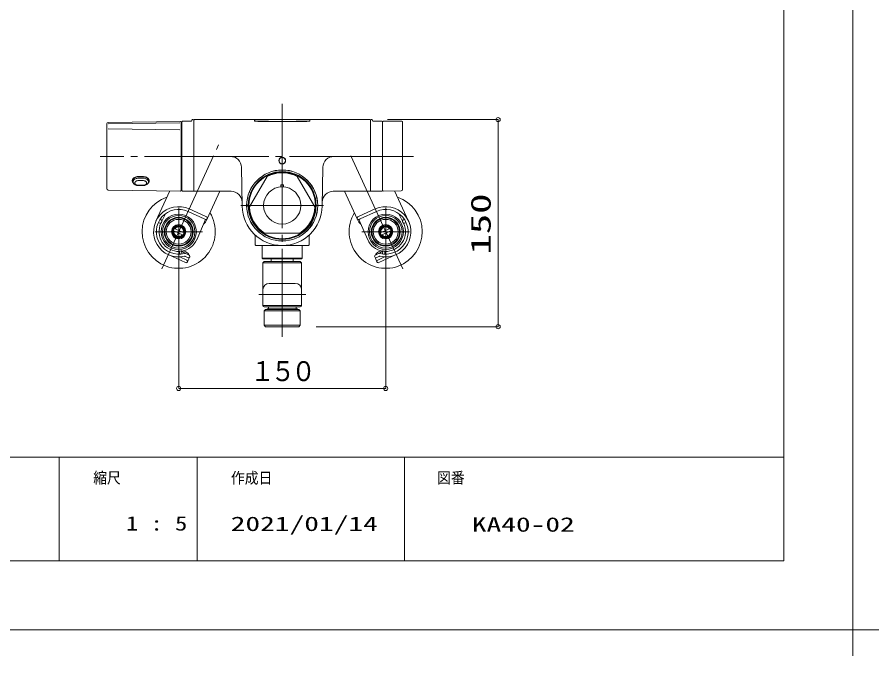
# Model space of a CAD drawing. Units: millimetres on the paper. Extents: x -305 to 305, y -152 to 152.
# Drawn here: x -2.1 to 122.7, y -152.2 to -59.7 of the extents above; entities that cross this region are included whole.
import ezdxf
from ezdxf.enums import TextEntityAlignment as Align

# ---------------------------------------------------------------- set-up
doc = ezdxf.new("R2010")
doc.units = ezdxf.units.MM
doc.linetypes.add('LONG_CHAIN', pattern=[21, 18, -1, 1, -1])
for name, color, linetype, lineweight in [('0-0_0', 7, 'Continuous', 9), ('0-1_VIEW0001', 7, 'Continuous', 9), ('0-2_1図面枠', 7, 'Continuous', 9), ('0-3_図面枠', 3, 'Continuous', 9), ('0-4_DEFPOINTS', 7, 'Continuous', 9)]:
    doc.layers.add(name, color=color, linetype=linetype, lineweight=lineweight)
doc.styles.add('ＭＳ ゴシック', font='')
doc.styles.get('ＭＳ ゴシック').set_extended_font_data('MS Gothic')

# ---------------------------------------------------------------- blocks, each defined once
blk = doc.blocks.new('_ORIGIN')
at = {"layer": '0-0_0'}
blk.add_line((0, 0), (-1, 0), dxfattribs=at)
blk.add_circle((0, 0), 0.5, dxfattribs=at)
blk = doc.blocks.new('グループ-6')
at = {"layer": '0-2_1図面枠'}
for p, q in [((4200, -2895), (4200, -3045)), ((4275, -2970), (4125, -2970))]:
    blk.add_line(p, q, dxfattribs=at)

msp = doc.modelspace()

# ---------------------------------------------------------------- linework, layer by layer
at = {"layer": '0-0_0'}
for p, q in [((3.983, -123.498), (3.983, -138.498)), ((23.983, -123.498), (23.983, -138.498)), ((53.983, -123.498), (53.983, -138.498))]:
    msp.add_line(p, q, dxfattribs=at)
at = {"layer": '0-1_VIEW0001', "linetype": 'LONG_CHAIN'}
for p, q in [((36.285, -72.283), (36.285, -106.059)), ((18.826, -96.185), (27.06, -78.222)), ((53.743, -96.185), (46.01, -79.313)), ((55.334, -79.913), (9.885, -79.913)), ((21.285, -87.361), (21.285, -94.281)), ((30.285, -87.013), (42.285, -87.013)), ((51.285, -87.361), (51.285, -94.281)), ((17.825, -90.821), (24.745, -90.821)), ((54.745, -90.821), (47.825, -90.821)), ((39.685, -99.913), (32.885, -99.913))]:
    msp.add_line(p, q, dxfattribs=at)
at = {"layer": '0-1_VIEW0001'}
for p, q in [((11.082, -74.988), (21.543, -74.842)), ((21.745, -84.834), (21.745, -74.907)), ((23.087, -74.807), (21.845, -74.807)), ((23.187, -74.657), (23.187, -74.707)), ((23.385, -74.557), (23.287, -74.557)), ((23.485, -84.861), (23.485, -74.657)), ((23.485, -84.853), (23.485, -74.667)), ((23.585, -74.567), (32.265, -74.567)), ((32.285, -74.762), (32.285, -74.587)), ((32.305, -74.762), (32.305, -74.596)), ((40.245, -74.576), (32.325, -74.576)), ((40.265, -74.762), (40.265, -74.596)), ((40.285, -74.762), (40.285, -74.587)), ((40.305, -74.567), (48.985, -74.567)), ((49.085, -84.861), (49.085, -74.657)), ((49.085, -74.667), (49.085, -84.853)), ((49.185, -74.557), (49.282, -74.557)), ((49.382, -74.657), (49.382, -74.707)), ((49.482, -74.807), (50.725, -74.807)), ((50.825, -84.834), (50.825, -74.907)), ((53.625, -74.807), (50.925, -74.807)), ((51.525, -74.567), (67.571, -74.567)), ((53.725, -84.685), (53.725, -74.907)), ((10.885, -84.575), (10.885, -75.188)), ((21.445, -75.061), (11.085, -75.206)), ((11.085, -75.909), (21.445, -76.053)), ((21.645, -74.942), (21.645, -84.821)), ((21.745, -75.413), (21.645, -75.414)), ((50.825, -75.004), (50.825, -84.821)), ((67.571, -75.167), (67.571, -103.973)), ((30.485, -87.114), (30.387, -81.485)), ((42.084, -87.114), (42.182, -81.485)), ((14.676, -83.291), (14.676, -83.571)), ((15.364, -82.822), (16.204, -82.831)), ((15.366, -83.068), (16.206, -83.068)), ((16.206, -83.417), (15.366, -83.417)), ((16.896, -83.314), (16.896, -83.571)), ((34.092, -82.81), (31.549, -87.215)), ((38.477, -82.81), (41.02, -87.215)), ((21.543, -84.921), (11.082, -84.775)), ((15.366, -84.062), (16.206, -84.062)), ((15.366, -84.12), (16.206, -84.12)), ((17.976, -89.305), (20.002, -84.884)), ((21.745, -84.413), (21.645, -84.411)), ((36.088, -84.001), (36.483, -84.001)), ((36.088, -84.32), (36.088, -84.001)), ((36.483, -84.32), (36.483, -84.001)), ((53.527, -84.885), (50.926, -84.921)), ((54.594, -89.305), (52.567, -84.884)), ((23.383, -84.961), (21.843, -84.934)), ((28.875, -84.953), (23.585, -84.953)), ((25.418, -88.932), (27.242, -84.953)), ((48.985, -84.953), (43.694, -84.953)), ((47.151, -88.932), (45.328, -84.953)), ((49.186, -84.961), (50.726, -84.934)), ((19.379, -88.201), (18.714, -89.591)), ((22.635, -87.876), (24.971, -88.947)), ((25.137, -88.583), (22.801, -87.512)), ((25.319, -88.667), (25.137, -88.583)), ((47.25, -88.667), (47.432, -88.583)), ((47.432, -88.583), (49.768, -87.512)), ((49.935, -87.876), (47.598, -88.947)), ((53.19, -88.201), (53.855, -89.591)), ((18.539, -89.563), (18.339, -89.471)), ((18.748, -89.109), (18.583, -89.033)), ((18.804, -89.465), (18.846, -89.374)), ((25.177, -89.04), (23.895, -91.966)), ((24.971, -88.947), (25.153, -89.03)), ((25.234, -89.332), (25.418, -88.932)), ((47.335, -89.332), (47.151, -88.932)), ((47.392, -89.04), (48.674, -91.966)), ((47.598, -88.947), (47.416, -89.03)), ((53.765, -89.465), (53.723, -89.374)), ((53.822, -89.109), (53.986, -89.033)), ((54.03, -89.563), (54.23, -89.471)), ((20.501, -90.66), (21.918, -91.31)), ((20.651, -90.333), (22.068, -90.983)), ((21.972, -90.24), (21.992, -90.233)), ((38.828, -91.013), (33.741, -91.013)), ((51.918, -90.333), (50.501, -90.983)), ((50.597, -90.24), (50.578, -90.233)), ((52.068, -90.66), (50.651, -91.31)), ((21.751, -91.591), (21.767, -91.605)), ((32.385, -92.713), (32.385, -91.564)), ((40.185, -92.713), (40.185, -91.564)), ((50.818, -91.591), (50.802, -91.605)), ((21.733, -93.988), (21.7, -93.633)), ((21.727, -93.612), (22.193, -93.919)), ((22.338, -93.725), (22.015, -93.576)), ((32.485, -92.813), (40.085, -92.813)), ((39.185, -94.653), (39.185, -92.813)), ((50.231, -93.725), (50.554, -93.576)), ((50.842, -93.612), (50.376, -93.919)), ((50.836, -93.988), (50.869, -93.633)), ((19.766, -94.129), (22.284, -95.284)), ((21.285, -94.281), (21.285, -113.521)), ((21.401, -93.661), (21.434, -94.016)), ((22.451, -94.92), (21.443, -94.458)), ((22.784, -94.193), (22.219, -93.934)), ((22.234, -94.381), (22.617, -94.556)), ((22.549, -95.185), (22.732, -94.785)), ((33.385, -94.653), (39.185, -94.653)), ((33.485, -94.753), (39.085, -94.753)), ((34.695, -95.113), (34.695, -94.753)), ((37.875, -95.113), (37.875, -94.753)), ((39.185, -94.652), (39.085, -94.753)), ((49.785, -94.193), (50.35, -93.934)), ((50.02, -95.185), (49.837, -94.785)), ((50.335, -94.381), (49.952, -94.556)), ((50.119, -94.92), (51.126, -94.458)), ((52.803, -94.129), (50.285, -95.284)), ((51.168, -93.661), (51.135, -94.016)), ((51.285, -94.281), (51.285, -113.521)), ((33.685, -95.113), (33.485, -95.313)), ((33.485, -95.313), (39.085, -95.313)), ((33.485, -99.215), (33.485, -95.313)), ((38.885, -95.113), (33.685, -95.113)), ((39.085, -95.313), (38.885, -95.113)), ((39.085, -99.215), (39.085, -95.313)), ((34.385, -98.315), (38.185, -98.315)), ((33.485, -99.215), (33.485, -101.512)), ((39.085, -99.215), (39.085, -101.512)), ((39.105, -101.512), (33.465, -101.512)), ((38.905, -101.712), (33.665, -101.712)), ((33.685, -102.273), (33.885, -102.073)), ((33.685, -102.273), (38.885, -102.273)), ((33.685, -102.273), (33.685, -104.373)), ((33.885, -102.073), (38.685, -102.073)), ((34.085, -102.073), (34.085, -101.973)), ((38.485, -101.973), (34.085, -101.973)), ((34.247, -102.073), (34.247, -101.973)), ((34.285, -101.712), (34.285, -101.973)), ((38.285, -101.712), (38.285, -101.973)), ((38.322, -102.073), (38.322, -101.973)), ((38.485, -102.073), (38.485, -101.973)), ((38.885, -102.273), (38.685, -102.073)), ((38.885, -102.273), (38.885, -104.373)), ((33.685, -104.373), (38.885, -104.373)), ((33.685, -104.373), (33.885, -104.573)), ((33.885, -104.573), (38.685, -104.573)), ((38.885, -104.373), (38.685, -104.573)), ((41.225, -104.573), (67.571, -104.573)), ((21.885, -113.521), (50.685, -113.521))]:
    msp.add_line(p, q, dxfattribs=at)
for points in [[(40.285, -74.762), (40.272, -74.783), (40.259, -74.788), (40.222, -74.796), (40.164, -74.803), (40.127, -74.806), (40.085, -74.809), (40.037, -74.813), (39.984, -74.816), (39.862, -74.822), (39.719, -74.828), (39.376, -74.839), (38.963, -74.849), (38.488, -74.858), (37.399, -74.869), (36.209, -74.873), (35.026, -74.868), (33.957, -74.856), (33.1, -74.837), (32.776, -74.825), (32.347, -74.796), (32.31, -74.788), (32.297, -74.783), (32.285, -74.762)], [(40.265, -74.762), (36.285, -74.853), (32.305, -74.762)], [(15.364, -82.822), (15.259, -82.827), (15.123, -82.851), (14.994, -82.894), (14.877, -82.955), (14.775, -83.03), (14.691, -83.115), (14.656, -83.162), (14.627, -83.209), (14.603, -83.258), (14.585, -83.308), (14.572, -83.358), (14.566, -83.408), (14.565, -83.458), (14.57, -83.506), (14.581, -83.554), (14.597, -83.6), (14.619, -83.645), (14.647, -83.687), (14.68, -83.728), (14.719, -83.766)], [(15.365, -82.865), (15.33, -82.864), (15.262, -82.869), (15.13, -82.894), (15.007, -82.939), (14.898, -83), (14.85, -83.036), (14.807, -83.075), (14.769, -83.115), (14.737, -83.158), (14.711, -83.201), (14.691, -83.244), (14.677, -83.288), (14.668, -83.33), (14.666, -83.351), (14.667, -83.371)], [(14.676, -83.454), (14.668, -83.418), (14.667, -83.4), (14.667, -83.381), (14.668, -83.372)], [(15.366, -83.068), (15.239, -83.08), (15.116, -83.103), (15.002, -83.145), (14.901, -83.203), (14.856, -83.236), (14.816, -83.272), (14.78, -83.31), (14.749, -83.351), (14.723, -83.393), (14.702, -83.437), (14.687, -83.481), (14.679, -83.526), (14.676, -83.571)], [(15.366, -84.119), (15.267, -84.115), (15.17, -84.1), (15.077, -84.073), (14.99, -84.037), (14.909, -83.99), (14.838, -83.932), (14.777, -83.865), (14.752, -83.828), (14.73, -83.788), (14.695, -83.705), (14.682, -83.66), (14.676, -83.612), (14.676, -83.572)], [(15.366, -84.062), (15.343, -84.061), (15.256, -84.052), (15.175, -84.031), (15.101, -83.999), (15.069, -83.98), (15.039, -83.958), (15.013, -83.934), (14.991, -83.909), (14.973, -83.882), (14.958, -83.854), (14.946, -83.824), (14.939, -83.794), (14.936, -83.763), (14.937, -83.732), (14.942, -83.7), (14.951, -83.669), (14.964, -83.639), (14.981, -83.609), (15.002, -83.58), (15.026, -83.552), (15.054, -83.526), (15.085, -83.502), (15.119, -83.481), (15.156, -83.462), (15.195, -83.446), (15.278, -83.425), (15.366, -83.417)], [(16.205, -82.873), (15.953, -82.87), (15.365, -82.864)], [(16.838, -83.797), (16.896, -83.741), (16.929, -83.7), (16.955, -83.657), (16.976, -83.612), (16.992, -83.565), (17.001, -83.516), (17.004, -83.467), (17.002, -83.416), (16.993, -83.366), (16.978, -83.315), (16.958, -83.264), (16.932, -83.215), (16.9, -83.166), (16.863, -83.119), (16.821, -83.075), (16.723, -82.994), (16.609, -82.926), (16.482, -82.875), (16.345, -82.843), (16.204, -82.831)], [(16.905, -83.392), (16.902, -83.348), (16.898, -83.325), (16.892, -83.302), (16.876, -83.256), (16.852, -83.209), (16.822, -83.163), (16.786, -83.118), (16.743, -83.075), (16.694, -83.034), (16.64, -82.997), (16.582, -82.964), (16.453, -82.912), (16.313, -82.88), (16.241, -82.874), (16.205, -82.873)], [(16.896, -83.57), (16.889, -83.53), (16.872, -83.45), (16.857, -83.411), (16.837, -83.372), (16.812, -83.335), (16.783, -83.299), (16.713, -83.234), (16.629, -83.177), (16.533, -83.131), (16.429, -83.097), (16.319, -83.076), (16.206, -83.068)], [(16.206, -83.417), (16.272, -83.421), (16.357, -83.44), (16.435, -83.471), (16.47, -83.491), (16.503, -83.514), (16.532, -83.539), (16.558, -83.566), (16.58, -83.594), (16.599, -83.623), (16.614, -83.654), (16.625, -83.685), (16.632, -83.716), (16.636, -83.747), (16.635, -83.779), (16.629, -83.809), (16.62, -83.839), (16.607, -83.868), (16.59, -83.896), (16.57, -83.922), (16.546, -83.947), (16.518, -83.969), (16.487, -83.99), (16.452, -84.008), (16.377, -84.037), (16.293, -84.055), (16.206, -84.062)], [(16.896, -83.571), (16.885, -83.67), (16.873, -83.718), (16.855, -83.764), (16.832, -83.809), (16.805, -83.851), (16.774, -83.89), (16.74, -83.927), (16.702, -83.96), (16.661, -83.991), (16.571, -84.042), (16.473, -84.08), (16.369, -84.106), (16.261, -84.117), (16.206, -84.12)], [(16.904, -83.392), (16.902, -83.44), (16.896, -83.478)], [(25.153, -89.03), (25.167, -89.036), (25.197, -89.045), (25.23, -89.048), (25.264, -89.046), (25.297, -89.039), (25.314, -89.033), (25.329, -89.025), (25.358, -89.007), (25.383, -88.984), (25.403, -88.959), (25.418, -88.932), (25.424, -88.918), (25.432, -88.887), (25.436, -88.855), (25.434, -88.821), (25.426, -88.787), (25.42, -88.771), (25.413, -88.755), (25.394, -88.726), (25.371, -88.701), (25.346, -88.681), (25.319, -88.667)], [(47.416, -89.03), (47.402, -89.036), (47.372, -89.045), (47.339, -89.048), (47.305, -89.046), (47.272, -89.039), (47.255, -89.033), (47.24, -89.025), (47.211, -89.007), (47.186, -88.984), (47.166, -88.959), (47.151, -88.932), (47.146, -88.918), (47.137, -88.887), (47.133, -88.855), (47.135, -88.821), (47.143, -88.787), (47.149, -88.771), (47.156, -88.755), (47.175, -88.726), (47.198, -88.701), (47.223, -88.681), (47.25, -88.667)], [(33.485, -94.753), (33.385, -94.653), (33.385, -92.813)]]:
    msp.add_lwpolyline(points, dxfattribs=at)
for centre, radius in [((36.285, -80.513), 0.5), ((36.285, -80.513), 0.46), ((36.285, -87.013), 5.15), ((36.285, -87.013), 5.14), ((36.285, -87.013), 4.92), ((36.285, -87.013), 4.82), ((36.285, -87.013), 2.7), ((36.285, -87.013), 2.7), ((21.285, -90.821), 2.56), ((21.285, -90.821), 2.36), ((51.285, -90.821), 2.56), ((51.285, -90.821), 2.36), ((21.285, -90.821), 2.1), ((21.285, -90.821), 2), ((21.285, -90.821), 1.8), ((21.285, -90.821), 1.036), ((51.285, -90.821), 2.1), ((51.285, -90.821), 2), ((51.285, -90.821), 1.8), ((51.285, -90.821), 1.036), ((21.285, -90.821), 0.92), ((21.285, -90.821), 0.9), ((21.285, -90.821), 0.8), ((51.285, -90.821), 0.92), ((51.285, -90.821), 0.9), ((51.285, -90.821), 0.8)]:
    msp.add_circle(centre, radius, dxfattribs=at)
for centre, radius, start, end in [((21.545, -74.942), 0.1, 0, 90.8), ((21.845, -74.907), 0.1, 90, 180), ((23.087, -74.707), 0.1, 270, 0), ((23.287, -74.657), 0.1, 90, 180), ((23.385, -74.657), 0.1, 0, 90), ((23.585, -74.667), 0.1, 90, 180), ((32.265, -74.587), 0.02, 0, 90), ((32.325, -74.596), 0.02, 90, 180), ((40.245, -74.596), 0.02, 0, 90), ((40.305, -74.587), 0.02, 90, 180), ((48.985, -74.667), 0.1, 0, 90), ((49.185, -74.657), 0.1, 90, 180), ((49.282, -74.657), 0.1, 0, 90), ((49.482, -74.707), 0.1, 180, 270), ((50.725, -74.907), 0.1, 0, 90), ((50.925, -74.907), 0.1, 90, 180), ((53.625, -74.907), 0.1, 0, 90), ((11.085, -75.188), 0.2, 90.8, 180), ((28.787, -81.513), 1.6, 1, 90), ((43.782, -81.513), 1.6, 90, 179), ((36.285, -87.013), 4.74, 62.452, 117.549), ((11.085, -84.575), 0.2, 180, 269.2), ((21.545, -84.821), 0.1, 269.2, 0), ((21.845, -84.834), 0.1, 180, 269), ((23.385, -84.861), 0.1, 269, 0), ((23.585, -84.853), 0.1, 180, 270), ((48.985, -84.853), 0.1, 270, 0), ((49.185, -84.861), 0.1, 180, 271), ((50.725, -84.834), 0.1, 271, 0), ((50.925, -84.821), 0.1, 180, 270.8), ((53.525, -84.685), 0.2, 270.8, 0), ((21.285, -90.821), 5.3, 108.75242, 31.29378), ((28.875, -86.553), 1.6, 1, 90), ((43.694, -86.553), 1.6, 90, 179), ((51.285, -90.821), 5.3, 148.70622, 71.24758), ((21.285, -90.821), 3.64, 65.37567, 283.03416), ((36.285, -87.013), 5.8, 181, 359), ((36.285, -87.013), 4.74, 182.454, 237.548), ((36.285, -87.013), 4.74, 302.452, 357.549), ((51.285, -90.821), 3.64, 256.96584, 114.62433), ((21.285, -90.821), 3.24, 65.37567, 285.25098), ((51.285, -90.821), 3.24, 254.74902, 114.62434), ((21.285, -90.821), 2.85, 154.42071, 272.35868), ((18.623, -89.381), 0.2, 245.37568, 335.37568), ((18.664, -89.29), 0.2, 335.37568, 65.37568), ((24.507, -88.998), 0.8, 298.3181, 335.37578), ((48.062, -88.998), 0.8, 204.62422, 241.6819), ((51.285, -90.821), 2.85, 267.64132, 25.57929), ((53.905, -89.29), 0.2, 114.62432, 204.62432), ((53.947, -89.381), 0.2, 204.62432, 294.62432), ((21.285, -90.821), 0.7, 170.27628, 320.47506), ((20.718, -90.229), 0.1, 133.70193, 172.62054), ((21.285, -90.821), 0.91, 84.82499, 136.59187), ((21.285, -90.821), 0.7, 350.27628, 140.47508), ((21.317, -90.002), 0.1, 48.79276, 87.71138), ((21.285, -90.821), 0.91, 301.41562, 40.005), ((51.285, -90.821), 0.91, 139.995, 238.58438), ((51.285, -90.821), 0.7, 39.52491, 189.72374), ((51.285, -90.821), 0.7, 219.52491, 9.72371), ((51.252, -90.002), 0.1, 92.28862, 131.20724), ((51.285, -90.821), 0.91, 43.40813, 95.17501), ((51.851, -90.229), 0.1, 7.37946, 46.29807), ((20.559, -91.203), 0.1, 168.79276, 207.71138), ((21.285, -90.821), 0.91, 204.81749, 256.59), ((21.054, -91.608), 0.1, 253.70193, 292.62054), ((21.285, -90.821), 2.85, 279.55697, 336.33066), ((31.785, -91.564), 0.6, 0, 45.32174), ((40.785, -91.564), 0.6, 134.67826, 180), ((51.285, -90.821), 2.85, 203.66934, 260.44303), ((51.515, -91.608), 0.1, 247.37946, 286.29807), ((51.285, -90.821), 0.91, 283.41, 335.18251), ((52.01, -91.203), 0.1, 332.28862, 11.20724), ((21.441, -93.657), 0.04, 93.15589, 185.37568), ((21.285, -90.821), 2.8, 273.15589, 277.5954), ((21.66, -93.636), 0.04, 5.37568, 97.5954), ((21.672, -93.695), 0.1, 56.59949, 97.68548), ((32.485, -92.713), 0.1, 180, 270), ((40.085, -92.713), 0.1, 270, 0), ((50.897, -93.695), 0.1, 82.31452, 123.40052), ((50.909, -93.636), 0.04, 82.4046, 174.62432), ((51.285, -90.821), 2.8, 262.4046, 266.84412), ((51.128, -93.657), 0.04, 354.62432, 86.84412), ((21.395, -94.02), 0.04, 271.97174, 5.37568), ((21.773, -93.984), 0.04, 185.37568, 278.77962), ((22.151, -94.562), 0.2, 65.37568, 103.03416), ((22.189, -94.14), 0.2, 65.37568, 105.25098), ((22.364, -93.651), 0.318, 237.41459, 242.9345), ((22.005, -94.452), 0.8, 19.80269, 65.37568), ((22.701, -94.375), 0.2, 245.37568, 65.37568), ((22.005, -94.452), 0.8, 335.37568, 353.05828), ((49.869, -94.375), 0.2, 114.62432, 294.62432), ((50.564, -94.452), 0.8, 186.94172, 204.62432), ((50.564, -94.452), 0.8, 114.62432, 160.19731), ((50.38, -94.14), 0.2, 74.74902, 114.62432), ((50.418, -94.562), 0.2, 76.96584, 114.62432), ((50.205, -93.651), 0.318, 297.0655, 302.58541), ((50.796, -93.984), 0.04, 261.22038, 354.62432), ((51.174, -94.02), 0.04, 174.62432, 268.02826), ((22.367, -95.102), 0.2, 245.37568, 65.37568), ((50.202, -95.102), 0.2, 114.62432, 294.62432), ((34.385, -99.215), 0.9, 90, 180), ((38.185, -99.215), 0.9, 0, 90), ((33.665, -101.512), 0.2, 180, 270), ((38.905, -101.512), 0.2, 270, 0)]:
    msp.add_arc(centre, radius, start, end, dxfattribs=at)
at = {"layer": '0-3_図面枠'}
msp.add_line((-291.017, -123.498), (108.983, -123.498), dxfattribs=at)
msp.add_lwpolyline([(-291.017, -138.498), (108.983, -138.498), (108.983, 138.502), (-291.017, 138.502)], close=True, dxfattribs=at)
at = {"layer": '0-4_DEFPOINTS'}
for q in [(118.983, 148.502), (-301.017, -148.498)]:
    msp.add_line((118.983, -148.498), q, dxfattribs=at)

# ---------------------------------------------------------------- block references
at = {"layer": '0-1_VIEW0001', "xscale": 0.6, "yscale": 0.6}
for p, rotation in [((67.571, -74.567), 90), ((67.571, -104.573), 270), ((21.285, -113.521), 180)]:
    msp.add_blockref('_ORIGIN', p, dxfattribs=dict(at, rotation=rotation))
msp.add_blockref('_ORIGIN', (51.285, -113.521), dxfattribs=at)
at = {"layer": '0-2_1図面枠', "xscale": 0.05, "yscale": 0.05}
msp.add_blockref('グループ-6', (-91.017, 0.002), dxfattribs=at)
msp.add_blockref('グループ-6', (-91.017, 0.002), dxfattribs=at)

# ---------------------------------------------------------------- texts
at = {"layer": '0-1_VIEW0001', "style": 'ＭＳ ゴシック', "width": 1.5}
msp.add_text('150', height=2.889, rotation=90, dxfattribs=at).set_placement((67.363, -94.123), align=Align.BOTTOM_LEFT)
at = {"layer": '0-1_VIEW0001', "style": 'ＭＳ ゴシック', "width": 0.9}
for s, p in [('１', (31.643, -113.326)), ('５', (34.625, -113.326)), ('０', (37.607, -113.326))]:
    msp.add_text(s, height=2.889, dxfattribs=at).set_placement(p, align=Align.BOTTOM_LEFT)
at = {"layer": '0-2_1図面枠', "style": 'ＭＳ ゴシック'}
for s, height, width, p in [('縮尺', 1.628, 0.9, (8.896, -127.769)), ('作成日', 1.628, 0.9, (28.857, -127.788)), ('図番', 1.628, 0.9, (58.732, -127.759)), ('1 : 5', 2.089, 1.25, (13.65, -134.738)), ('2021/01/14', 2.089, 1.5, (28.822, -134.801)), ('KA40-02', 2.089, 1.5, (63.761, -134.899))]:
    msp.add_text(s, height=height, dxfattribs=dict(at, width=width)).set_placement(p, align=Align.BOTTOM_LEFT)

doc.saveas('drawing.dxf')
